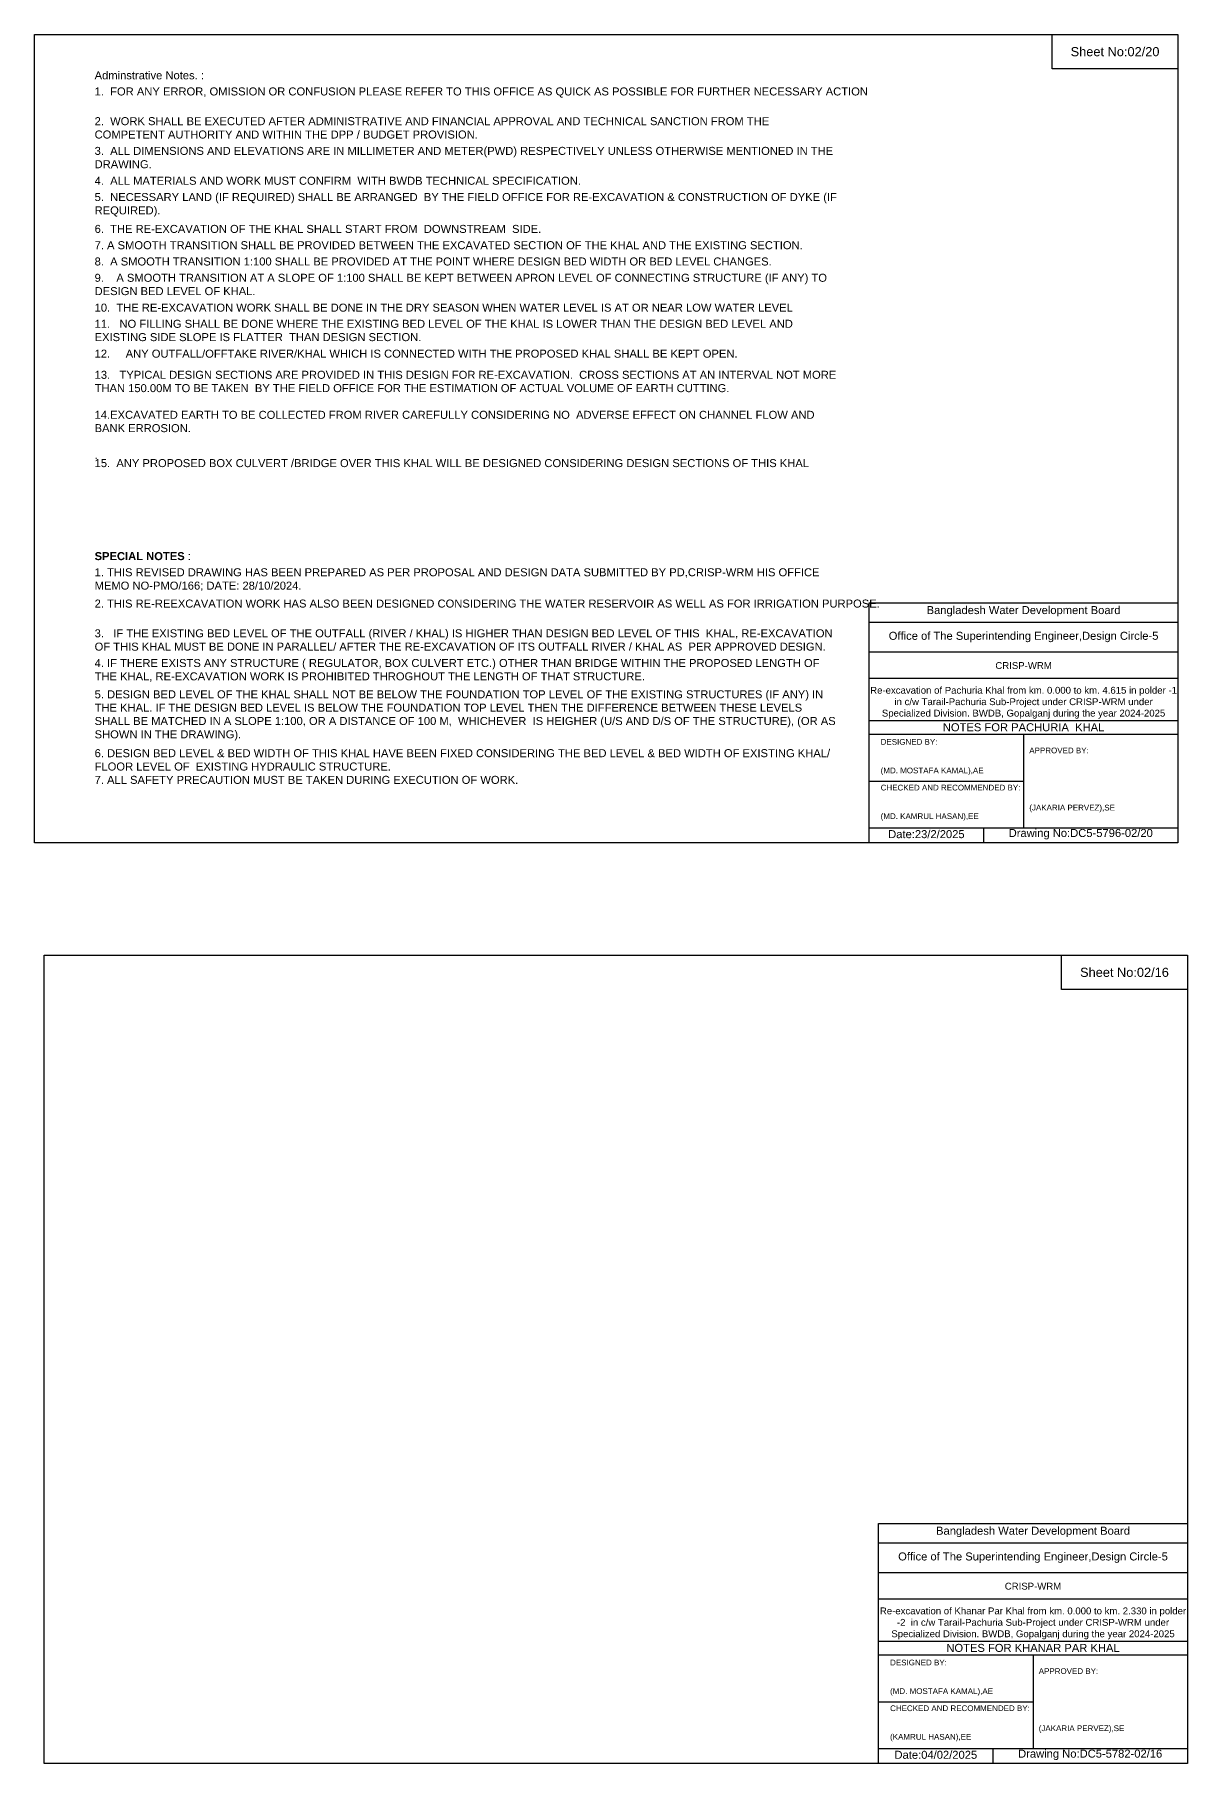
# Model space of a CAD drawing. Header units: inches. Extents: x 91000 to 388000, y -12099 to 0.
# Drawn here: x 110000 to 118066, y -12099 to 0 of the extents above; entities that cross this region are included whole.
import ezdxf

# ---------------------------------------------------------------- set-up
doc = ezdxf.new("R2010")
doc.units = ezdxf.units.IN
doc.header["$LTSCALE"] = 7
doc.header["$MEASUREMENT"] = 0
doc.styles.get("Standard").update_dxf_attribs({"font": 'arial.ttf'})

msp = doc.modelspace()

# ---------------------------------------------------------------- linework, layer by layer
for points in [[(110000, 0), (118000, 0), (118000, -5656), (110000, -5656)], [(117120, 0), (118000, 0), (118000, -240), (117120, -240)], [(110066, -6443), (118066, -6443), (118066, -12099), (110066, -12099)], [(117186, -6443), (118066, -6443), (118066, -6683), (117186, -6683)]]:
    msp.add_lwpolyline(points, close=True)
for points in [[(115840, -5656), (115840, -3976), (118000, -3976)], [(115840, -4112), (118000, -4112)], [(115840, -4320), (118000, -4320)], [(115840, -4504), (118000, -4504)], [(115840, -4800), (118000, -4800)], [(115840, -4896), (118000, -4896)], [(116920, -4896), (116920, -5552)], [(115840, -5224), (116920, -5224)], [(115840, -5552), (118000, -5552)], [(116640, -5552), (116640, -5656)], [(115906, -12099), (115906, -10419), (118066, -10419)], [(115906, -10555), (118066, -10555)], [(115906, -10763), (118066, -10763)], [(115906, -10947), (118066, -10947)], [(115906, -11243), (118066, -11243)], [(115906, -11339), (118066, -11339)], [(116986, -11339), (116986, -11995)], [(115906, -11667), (116986, -11667)], [(115906, -11995), (118066, -11995)], [(116706, -11995), (116706, -12099)]]:
    msp.add_lwpolyline(points)

# ---------------------------------------------------------------- texts
at = {"attachment_point": 5}
for s, insert, char_height in [('Sheet No:02/20', (117560, -120), 64), ('Bangladesh Water Development Board', (116920, -4036), 56), ('Office of The Superintending Engineer,Design Circle-5', (116920, -4216), 56), ('Sheet No:02/16', (117626, -6563), 64), ('Bangladesh Water Development Board', (116986, -10479), 56), ('Office of The Superintending Engineer,Design Circle-5', (116986, -10659), 56)]:
    msp.add_mtext(s, dxfattribs=dict(at, insert=insert, char_height=char_height))
for s, insert, char_height, width, attachment_point in [('Adminstrative Notes. :', (110420, -257), 56, 5200, 1), ('1.  FOR ANY ERROR, OMISSION OR CONFUSION PLEASE REFER TO THIS OFFICE AS QUICK AS POSSIBLE FOR FURTHER NECESSARY ACTION', (110420, -370), 56, 5200, 1), ('2.  WORK SHALL BE EXECUTED AFTER ADMINISTRATIVE AND FINANCIAL APPROVAL AND TECHNICAL SANCTION FROM THE COMPETENT AUTHORITY AND WITHIN THE DPP / BUDGET PROVISION. ', (110420, -578), 56, 5200, 1), ('3.  ALL DIMENSIONS AND ELEVATIONS ARE IN MILLIMETER AND METER(PWD) RESPECTIVELY UNLESS OTHERWISE MENTIONED IN THE DRAWING.', (110420, -786), 56, 5200, 1), ('4.  ALL MATERIALS AND WORK MUST CONFIRM  WITH BWDB TECHNICAL SPECIFICATION.', (110420, -995), 56, 5200, 1), ('5.  NECESSARY LAND (IF REQUIRED) SHALL BE ARRANGED  BY THE FIELD OFFICE FOR RE-EXCAVATION & CONSTRUCTION OF DYKE (IF REQUIRED).', (110420, -1109), 56, 5200, 1), ('6.  THE RE-EXCAVATION OF THE KHAL SHALL START FROM  DOWNSTREAM  SIDE.', (110420, -1332), 56, 5200, 1), ('7. A SMOOTH TRANSITION SHALL BE PROVIDED BETWEEN THE EXCAVATED SECTION OF THE KHAL AND THE EXISTING SECTION.', (110420, -1446), 56, 5200, 1), ('8.  A SMOOTH TRANSITION 1:100 SHALL BE PROVIDED AT THE POINT WHERE DESIGN BED WIDTH OR BED LEVEL CHANGES.', (110420, -1560), 56, 5200, 1), ('9.    A SMOOTH TRANSITION AT A SLOPE OF 1:100 SHALL BE KEPT BETWEEN APRON LEVEL OF CONNECTING STRUCTURE (IF ANY) TO DESIGN BED LEVEL OF KHAL.', (110420, -1674), 56, 5200, 1), ('10.  THE RE-EXCAVATION WORK SHALL BE DONE IN THE DRY SEASON WHEN WATER LEVEL IS AT OR NEAR LOW WATER LEVEL', (110420, -1883), 56, 5200, 1), ('11.   NO FILLING SHALL BE DONE WHERE THE EXISTING BED LEVEL OF THE KHAL IS LOWER THAN THE DESIGN BED LEVEL AND EXISTING SIDE SLOPE IS FLATTER  THAN DESIGN SECTION.', (110420, -1996), 56, 5200, 1), ('12.     ANY OUTFALL/OFFTAKE RIVER/KHAL WHICH IS CONNECTED WITH THE PROPOSED KHAL SHALL BE KEPT OPEN.', (110420, -2205), 56, 5200, 1), ('13.   TYPICAL DESIGN SECTIONS ARE PROVIDED IN THIS DESIGN FOR RE-EXCAVATION.  CROSS SECTIONS AT AN INTERVAL NOT MORE THAN 150.00M TO BE TAKEN  BY THE FIELD OFFICE FOR THE ESTIMATION OF ACTUAL VOLUME OF EARTH CUTTING. ^J^J14.EXCAVATED EARTH TO BE COLLECTED FROM RIVER CAREFULLY CONSIDERING NO  ADVERSE EFFECT ON CHANNEL FLOW AND BANK ERROSION.^J^J.', (110420, -2353), 56, 5200, 1), ('15.  ANY PROPOSED BOX CULVERT /BRIDGE OVER THIS KHAL WILL BE DESIGNED CONSIDERING DESIGN SECTIONS OF THIS KHAL', (110420, -2971), 56, 5200, 1), ('{\\fArial|b1|i0|c0|p34;SPECIAL NOTES} :', (110420, -3622), 56, 5200, 1), ('1. THIS REVISED DRAWING HAS BEEN PREPARED AS PER PROPOSAL AND DESIGN DATA SUBMITTED BY PD,CRISP-WRM HIS OFFICE MEMO NO-PMO/166; DATE: 28/10/2024. ', (110420, -3735), 56, 5200, 1), ('2. THIS RE-REEXCAVATION WORK HAS ALSO BEEN DESIGNED CONSIDERING THE WATER RESERVOIR AS WELL AS FOR IRRIGATION PURPOSE.  ', (110420, -3954), 56, 5200, 1), ('3.   IF THE EXISTING BED LEVEL OF THE OUTFALL (RIVER / KHAL) IS HIGHER THAN DESIGN BED LEVEL OF THIS  KHAL, RE-EXCAVATION OF THIS KHAL MUST BE DONE IN PARALLEL/ AFTER THE RE-EXCAVATION OF ITS OUTFALL RIVER / KHAL AS  PER APPROVED DESIGN.^J', (110420, -4162), 56, 5200, 1), ('4. IF THERE EXISTS ANY STRUCTURE ( REGULATOR, BOX CULVERT ETC.) OTHER THAN BRIDGE WITHIN THE PROPOSED LENGTH OF THE KHAL, RE-EXCAVATION WORK IS PROHIBITED THROGHOUT THE LENGTH OF THAT STRUCTURE.', (110420, -4370), 56, 5200, 1), ('CRISP-WRM', (116920, -4416), 48, 2240, 5), ('5. DESIGN BED LEVEL OF THE KHAL SHALL NOT BE BELOW THE FOUNDATION TOP LEVEL OF THE EXISTING STRUCTURES (IF ANY) IN THE KHAL. IF THE DESIGN BED LEVEL IS BELOW THE FOUNDATION TOP LEVEL THEN THE DIFFERENCE BETWEEN THESE LEVELS SHALL BE MATCHED IN A SLOPE 1:100, OR A DISTANCE OF 100 M,  WHICHEVER  IS HEIGHER (U/S AND D/S OF THE STRUCTURE), (OR AS SHOWN IN THE DRAWING).^J', (110420, -4589), 56, 5200, 1), ('Re-excavation of Pachuria Khal from km. 0.000 to km. 4.615 in polder -1  in c/w Tarail-Pachuria Sub-Project under CRISP-WRM under Specialized Division. BWDB, Gopalganj during the year 2024-2025', (116920, -4676), 48, 2160, 5), ('NOTES FOR PACHURIA  KHAL', (116920, -4848), 56, 2240, 5), ('DESIGNED BY:^J^J^J(MD. MOSTAFA KAMAL),AE', (115920, -5056), 40, 1120, 4), ('6. DESIGN BED LEVEL & BED WIDTH OF THIS KHAL HAVE BEEN FIXED CONSIDERING THE BED LEVEL & BED WIDTH OF EXISTING KHAL/ FLOOR LEVEL OF  EXISTING HYDRAULIC STRUCTURE.\\P7. ALL SAFETY PRECAUTION MUST BE TAKEN DURING EXECUTION OF WORK.', (110420, -5001), 56, 5200, 1), ('APPROVED BY:^J^J^J^J^J^J(JAKARIA PERVEZ),SE', (116960, -5216), 40, 1120, 4), ('CHECKED AND RECOMMENDED BY:^J^J^J(MD. KAMRUL HASAN),EE', (115920, -5376), 40, 1120, 4), ('Date:23/2/2025 ', (116240, -5596), 56, 1120, 5), ('Drawing No:DC5-5796-02/20', (117320, -5596), 56, 1760, 5), ('CRISP-WRM', (116986, -10859), 48, 2240, 5), ('Re-excavation of Khanar Par Khal from km. 0.000 to km. 2.330 in polder -2  in c/w Tarail-Pachuria Sub-Project under CRISP-WRM under Specialized Division. BWDB, Gopalganj during the year 2024-2025', (116986, -11119), 48, 2160, 5), ('DESIGNED BY:^J^J^J(MD. MOSTAFA KAMAL),AE', (115986, -11499), 40, 1120, 4), ('NOTES FOR KHANAR PAR KHAL', (116986, -11291), 56, 2240, 5), ('APPROVED BY:^J^J^J^J^J^J(JAKARIA PERVEZ),SE', (117026, -11659), 40, 1120, 4), ('CHECKED AND RECOMMENDED BY:^J^J^J(KAMRUL HASAN),EE', (115986, -11819), 40, 1120, 4), ('Date:04/02/2025', (116306, -12039), 56, 1120, 5), ('Drawing No:DC5-5782-02/16', (117386, -12039), 56, 1760, 5)]:
    msp.add_mtext(s, dxfattribs=dict(insert=insert, char_height=char_height, width=width, attachment_point=attachment_point))

doc.saveas('drawing.dxf')
